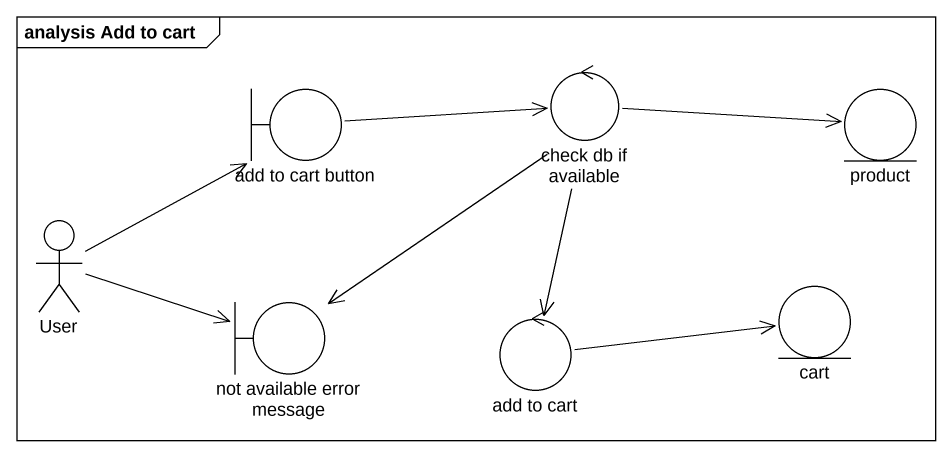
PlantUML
@startuml
mainframe analysis Add to cart
boundary "add to cart button" as add_to_cart_button
control "check db if available" as check_db_if_available
entity product
actor User
entity cart
boundary "not available error message" as not_available_error_message
control "add to cart" as add_to_cart
add_to_cart_button -right-> check_db_if_available
check_db_if_available -right-> product
check_db_if_available --> not_available_error_message
check_db_if_available --> add_to_cart
User -right-> add_to_cart_button
User -right-> not_available_error_message
add_to_cart -right-> cart
@enduml
